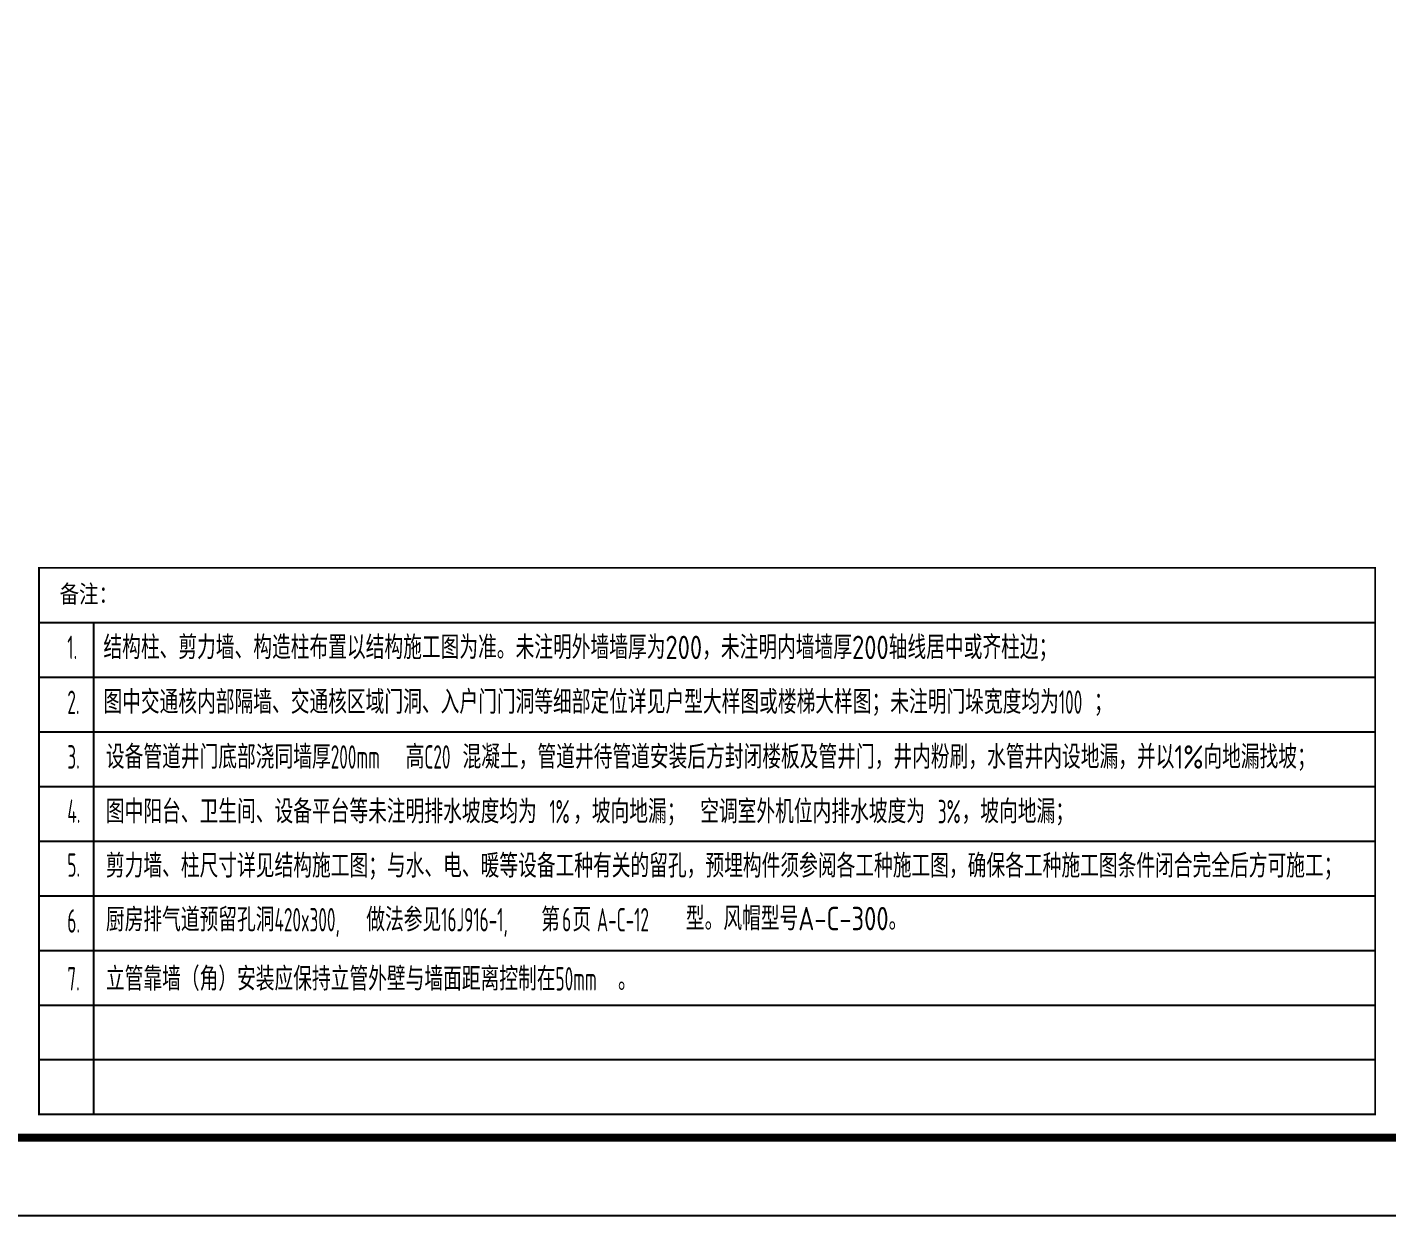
# Model space of a CAD drawing. Extents: x -518115 to 389031, y -231062 to 1628073.
# Drawn here: x 15451 to 32868, y 719665 to 734889 of the extents above; entities that cross this region are included whole.
import ezdxf
from ezdxf.xclip import XClip

# ---------------------------------------------------------------- set-up
doc = ezdxf.new("R2010")
doc.units = 0
doc.header["$LTSCALE"] = 1000
doc.header["$MEASUREMENT"] = 0
doc.header["$XCLIPFRAME"] = 0
doc.linetypes.add('DOTE', pattern=[2.42, 2, -0.2, 0.02, -0.2])
for name, color, linetype in [('C-Sheet-图框', 101, 'Continuous'), ('PUB_TEXT', 4, 'Continuous'), ('图框', 140, 'Continuous')]:
    doc.layers.add(name, color=color, linetype=linetype)
doc.layers.add('DOTE', color=19, linetype='DOTE', lineweight=9)
doc.layers.add('yichutu', color=7, linetype='Continuous', true_color=0xffffff, plot=False)
doc.styles.add('宋体', font='', dxfattribs={"height": 50})
doc.styles.add('房间名称', font='TSSDENG', dxfattribs={"width": 0.8, "bigfont": 'HZTXT'})
doc.styles.get('宋体').set_extended_font_data('SimSun')

# ---------------------------------------------------------------- blocks, each defined once
blk = doc.blocks.new('A$C74D73064')
at = {"layer": 'DOTE', "color": 5}
for p, q in [((-5795, 93137), (-5795, 8149)), ((-345, 93137), (-345, 8149)), ((5105, 93137), (5105, 8149))]:
    blk.add_line(p, q, dxfattribs=at)
blk = doc.blocks.new('TK')
at = {"layer": '图框'}
blk.add_lwpolyline([(465375, 548714), (549475, 548714), (549475, 489314), (465375, 489314)], close=True, dxfattribs=at)
blk.add_lwpolyline([(465375, 548714), (549475, 548714), (549475, 489314), (465375, 489314)], close=True, dxfattribs=at)
at = {"layer": '图框', "const_width": 100}
blk.add_lwpolyline([(548475, 490314), (548475, 547714), (467875, 547714), (467875, 490314)], close=True, dxfattribs=at)
blk = doc.blocks.new('A$C78D13F63')
at = {"layer": 'C-Sheet-图框', "color": 0}
for p, q in [((14087, 6600), (31204, 6600)), ((14787, 6600), (14787, 300)), ((14087, 5900), (31204, 5900)), ((14087, 5200), (31204, 5200)), ((14087, 4500), (31204, 4500)), ((14087, 3800), (31204, 3800)), ((14087, 3100), (31204, 3100)), ((14087, 2400), (31204, 2400)), ((14087, 1700), (31204, 1700)), ((14087, 1000), (31204, 1000))]:
    blk.add_line(p, q, dxfattribs=at)
at = {"layer": 'C-Sheet-图框', "color": 0, "const_width": 24}
blk.add_lwpolyline([(14087, 300), (14087, 7300), (31204, 7300), (31204, 300)], close=True, dxfattribs=at)
at = {"layer": 'PUB_TEXT', "color": 2}
for s, height, style, width, p in [('备注：', 227.8, '宋体', 0.8, (14353, 6851)), ('厨房排气道预留孔洞', 300, '房间名称', 0.8, (14945, 2642)), ('做法参见', 300, '房间名称', 0.8, (18281, 2642)), ('第', 300, '房间名称', 0.8, (20521, 2642)), ('型。风帽型号A-C-300。', 300, '房间名称', 0.8, (22375, 2657)), ('420x300,', 300, '房间名称', 0.56, (17105, 2642)), ('16J916-1,', 300, '房间名称', 0.56, (19241, 2642)), ('6', 300, '房间名称', 0.56, (20790, 2642)), ('页', 300, '房间名称', 0.8, (20921, 2642)), ('A-C-12', 300, '房间名称', 0.56, (21235, 2642))]:
    blk.add_text(s, height=height, dxfattribs=dict(at, style=style, width=width)).set_placement(p)
at = {"layer": 'PUB_TEXT', "style": '房间名称'}
for s, width, p in [('结构柱、剪力墙、构造柱布置以结构施工图为准。未注明外墙墙厚为200，未注明内墙墙厚200轴线居中或齐柱边；', 0.8, (14913, 6130)), ('1.', 0.56, (14451, 6130)), ('图中交通核内部隔墙、交通核区域门洞、入户门门洞等细部定位详见户型大样图或楼梯大样图；未注明门垛宽度均为', 0.8, (14913, 5430)), ('2.', 0.56, (14451, 5427)), ('100', 0.56, (27153, 5430)), ('；', 0.8, (27601, 5430)), ('设备管道井门底部浇同墙厚', 0.8, (14945, 4727)), ('高', 0.8, (18785, 4727)), ('混凝土，管道井待管道安装后方封闭楼板及管井门，井内粉刷，水管井内设地漏，并以1%%%向地漏找坡；', 0.8, (19513, 4727)), ('3.', 0.56, (14451, 4727)), ('200mm', 0.56, (17825, 4727)), ('C20', 0.56, (19025, 4727)), ('图中阳台、卫生间、设备平台等未注明排水坡度均为', 0.8, (14945, 4027)), ('，坡向地漏；', 0.8, (20930, 4027)), ('空调室外机位内排水坡度为', 0.8, (22558, 4027)), ('，坡向地漏；', 0.8, (25906, 4027)), ('4.', 0.56, (14451, 4032)), ('1%', 0.56, (20626, 4027)), ('3%%%', 0.56, (25602, 4027)), ('剪力墙、柱尺寸详见结构施工图；与水、电、暖等设备工种有关的留孔，预埋构件须参阅各工种施工图，确保各工种施工图条件闭合完全后方可施工；', 0.8, (14945, 3332)), ('5.', 0.56, (14451, 3342)), ('6.', 0.56, (14451, 2627)), ('7.', 0.56, (14451, 1885)), ('立管靠墙（角）安装应保持立管外壁与墙面距离控制在', 0.8, (14945, 1885)), ('50mm', 0.56, (20705, 1885)), ('。', 0.8, (21505, 1885))]:
    blk.add_text(s, height=300, dxfattribs=dict(at, width=width)).set_placement(p)
blk = doc.blocks.new('yct-841-594-84100-59399.9999999999-100-1000.0')
at = {"layer": 'yichutu', "color": 7, "true_color": 0xffffff}
blk.add_lwpolyline([(0, 0), (0, 59400), (84100, 59400), (84100, 0)], close=True, dxfattribs=at)

msp = doc.modelspace()

# ---------------------------------------------------------------- block references
msp.add_blockref('TK', (-466360.9, 230351.7))
ref = msp.add_blockref('A$C74D73064', (26199.8, 686807.6))
XClip(ref).set_block_clipping_path([(-14883.2465761248, 50822.2554815406), (39116.7403027331, 70322.2568880918)])

# ---------------------------------------------------------------- next in the draw order: block references
msp.add_blockref('A$C78D13F63', (1514.1, 720665.3))

# ---------------------------------------------------------------- next in the draw order: block references
at = {"layer": 'yichutu'}
msp.add_blockref('yct-841-594-84100-59399.9999999999-100-1000.0', (-985.9, 719665.3), dxfattribs=at)

doc.saveas('drawing.dxf')
